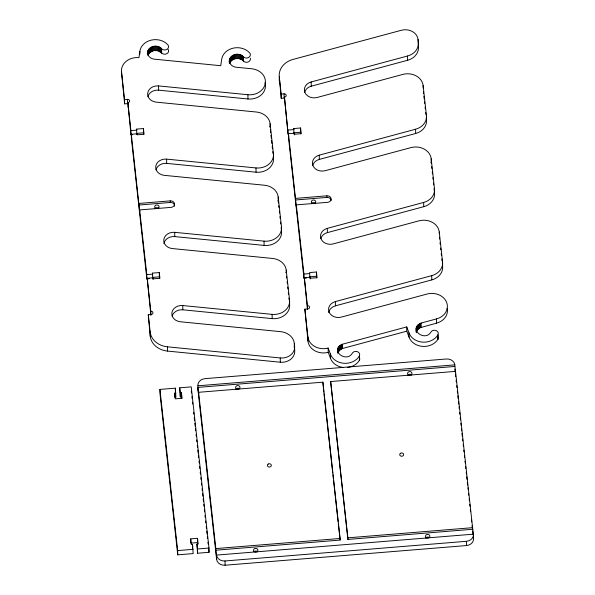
<?xml version="1.0" encoding="UTF-8"?>
<svg xmlns="http://www.w3.org/2000/svg" width="595" height="595" viewBox="0 0 595 595"><rect width="100%" height="100%" fill="white"/><g stroke="black" fill="none" stroke-linecap="round" stroke-linejoin="round"><path stroke-width="0.89" d="M284.655 98.108A1.949 1.636 -0.8 0 0 284.142 98.101L281.234 98.331L279.271 76.829A19.806 16.593 -0.8 0 1 293.03 59.426L401.365 30.271A12.867 10.777 -0.8 0 1 418.054 39.478L418.367 42.312A15.596 13.068 -0.8 0 1 407.53 56.019L311.178 81.946A9.751 8.166 -0.8 0 0 304.818 92.225A9.751 8.166 -0.8 0 0 317.053 97.498L402.897 74.397A15.596 13.068 -0.8 0 1 423.127 85.568L426.429 115.519A15.596 13.068 -0.8 0 1 415.593 129.227L319.247 155.161A9.751 8.166 -0.8 0 0 312.888 165.432A9.751 8.166 -0.8 0 0 325.123 170.713L410.959 147.605A15.596 13.068 -0.8 0 1 431.197 158.783L434.491 188.727A15.596 13.068 -0.8 0 1 423.662 202.441L327.31 228.368A9.751 8.166 -0.8 0 0 320.95 238.647A9.751 8.166 -0.8 0 0 333.185 243.92L419.029 220.819A15.596 13.068 -0.8 0 1 439.259 231.991L442.561 261.941A15.596 13.068 -0.8 0 1 431.725 275.649L335.372 301.576A9.751 8.166 -0.8 0 0 329.013 311.854A9.751 8.166 -0.8 0 0 341.247 317.128L427.091 294.027A15.596 13.068 -0.8 0 1 446.666 302.468A15.596 13.068 -0.8 0 1 436.492 318.913L421.134 323.04C407.545 328.804 425.15 342.638 431.174 331.69A3.89 3.258 -0.8 0 1 434.677 330.262L435.666 330.426A3.89 3.258 -0.8 0 1 438.061 334.568L437.935 339.232A15.596 13.068 -0.8 0 1 429.33 345.643L427.448 346.112A15.596 13.068 -0.8 0 1 409.048 337.112L408.988 332.85L406.742 326.915L342.549 344.193C328.953 349.949 346.558 363.783 352.582 352.842A3.89 3.258 -0.8 0 1 357.55 351.742A3.89 3.258 -0.8 0 1 359.469 355.713L359.343 360.384A15.596 13.068 -0.8 0 1 347.577 367.465M147.642 51.921L147.679 54.48C146.035 46.707 157.549 43.346 161.907 49.006A3.89 3.258 -0.8 0 0 167.017 49.288A3.89 3.258 -0.8 0 0 168.043 45.071L167.768 44.699A15.596 13.068 -0.8 0 0 151.123 40.148A15.596 13.068 -0.8 0 0 139.862 51.453L138.947 57.648A15.596 13.068 -0.8 0 0 121.514 71.891L124.63 103.865L127.538 103.627A1.949 1.636 -0.8 0 1 128.051 103.642M229.425 63.368C227.305 55.491 238.543 51.148 243.37 56.77L243.429 61.032L243.37 56.77M406.742 326.915L406.802 331.177L342.608 348.454L339.455 350.358L337.782 353.296L337.722 349.042M447.202 308.314A15.596 13.068 -0.8 0 1 436.552 323.167L420.308 327.652L417.467 329.875L416.374 332.151L416.307 327.89M161.624 52.962L161.565 48.701L161.624 52.962L157.839 50.731L153.964 50.545L149.747 52.516L147.88 55.372L147.82 51.118M243.429 61.032C239.696 56.889 231.529 57.931 229.685 63.442L229.625 59.188M359.343 360.384L359.536 359.975A3.89 3.258 -0.8 0 0 359.685 358.294M437.935 339.232L438.121 338.823A3.89 3.258 -0.8 0 0 438.27 337.142M304.662 92.262A9.751 8.166 -0.8 0 1 311.245 86.208L407.597 60.281A15.596 13.068 -0.8 0 0 418.426 46.566L418.367 42.312M312.725 165.47A9.751 8.166 -0.8 0 1 319.307 159.415L415.66 133.488A15.596 13.068 -0.8 0 0 426.489 119.781L426.429 115.519M320.794 238.684A9.751 8.166 -0.8 0 1 327.376 232.63L423.722 206.696A15.596 13.068 -0.8 0 0 434.558 192.988L434.491 188.727M328.708 312.591A9.751 8.166 -0.8 0 1 335.439 305.837L431.784 279.91A15.596 13.068 -0.8 0 0 442.62 266.196L442.561 261.941M124.63 103.865L124.571 99.61L127.479 99.372A1.949 1.636 -0.8 0 1 129.598 100.838A1.949 1.636 -0.8 0 1 127.836 102.623L130.982 134.864L132.648 134.723M281.234 98.331L281.175 94.077L284.083 93.839A1.949 1.636 -0.8 0 1 286.202 95.304A1.949 1.636 -0.8 0 1 284.44 97.089L288.136 134.299L284.44 97.089M143.432 128.565L143.492 132.819L136.694 133.377L136.805 134.388L136.634 129.115L143.432 128.565L144.057 134.247L137.259 134.805L137.148 133.786L131.324 134.262L131.383 138.523L146.846 278.877L149.338 278.668M130.982 134.864L130.922 130.602L136.746 130.127L136.634 129.115M300.579 127.992L300.639 132.254L293.848 132.804L293.96 133.823L293.781 128.55L300.579 127.992L301.204 133.674L294.413 134.232L294.302 133.221L288.471 133.696L288.538 137.951L303.993 278.311L306.492 278.103M288.069 130.037L293.893 129.561L293.781 128.55M138.94 203.43L170.252 200.879A3.897 3.265 -0.8 0 1 174.491 203.81A3.897 3.265 -0.8 0 1 170.966 207.38L139.661 209.931L139.684 211.53L131.324 134.262M138.962 205.022L170.274 202.471A3.897 3.265 -0.8 0 1 174.476 206.264M295.596 198.38L326.908 195.822A3.897 3.265 -0.8 0 1 331.147 198.76A3.897 3.265 -0.8 0 1 327.622 202.33L296.317 204.881L296.34 206.48L288.471 133.696M295.618 199.98L326.93 197.421A3.897 3.265 -0.8 0 1 331.17 200.351M152.521 274.83L152.499 273.127L159.296 272.577L159.921 278.267L153.123 278.817L153.012 277.805L147.188 278.274L150.877 315.476M146.846 278.877L146.787 274.615L152.61 274.146L152.499 273.127M152.558 277.389L159.356 276.831L159.296 272.577M316.443 272.004L309.645 272.562L309.824 277.835L309.712 276.824L316.503 276.266L316.443 272.004L317.068 277.694L310.278 278.244L310.166 277.233L304.335 277.709L307.384 309.043M303.993 278.311L303.933 274.05L309.757 273.574M229.387 60.809C229.395 64.215 232.548 66.774 235.739 67.19L251.722 68.767A15.596 13.068 -0.8 0 1 265.303 83.278A15.596 13.068 -0.8 0 1 247.922 94.731L158.567 85.918A9.751 8.166 -0.8 0 0 147.701 93.073A9.751 8.166 -0.8 0 0 156.195 102.139L256.49 112.031A15.596 13.068 -0.8 0 1 270.123 123.745L273.417 153.696A15.596 13.068 -0.8 0 1 255.984 167.939L166.63 159.125A9.751 8.166 -0.8 0 0 155.771 166.28A9.751 8.166 -0.8 0 0 164.257 175.346L264.552 185.238A15.596 13.068 -0.8 0 1 278.185 196.952L281.487 226.903A15.596 13.068 -0.8 0 1 264.054 241.146L174.699 232.333A9.751 8.166 -0.8 0 0 163.833 239.495A9.751 8.166 -0.8 0 0 172.319 248.561L272.614 258.453A15.596 13.068 -0.8 0 1 286.247 270.167L289.549 300.118A15.596 13.068 -0.8 0 1 272.116 314.361L182.762 305.547A9.751 8.166 -0.8 0 0 171.895 312.702A9.751 8.166 -0.8 0 0 180.389 321.769L280.684 331.66A15.596 13.068 -0.8 0 1 294.317 343.375L294.689 350.462A12.867 10.777 -0.8 0 1 280.305 362.214L167.537 351.087A19.806 16.593 -0.8 0 1 150.223 336.212L148.267 314.71L151.175 314.472A1.949 1.636 -0.8 0 0 152.937 312.687A1.949 1.636 -0.8 0 0 150.818 311.222L147.188 278.274M343.017 367.45A15.596 13.068 -0.8 0 1 330.463 358.264L328.217 352.322A15.596 13.068 -0.8 0 1 307.979 341.151L304.863 309.177L307.779 308.939A1.949 1.636 -0.8 0 0 309.541 307.154A1.949 1.636 -0.8 0 0 307.422 305.689L304.335 277.709M216.61 559.352L216.55 555.09L473.464 534.161L473.523 538.423A7.802 6.538 -0.8 0 1 466.473 545.556L225.089 565.22A7.802 6.53 -0.8 0 1 216.61 559.352L197.964 390.052L197.904 385.798L454.811 364.869L455.554 372.976L455.532 371.377L330.649 381.544L347.889 539.434L472.772 529.26L455.532 371.377M180.307 396.939L180.248 392.685L181.46 392.588L181.52 396.843L180.307 396.939L179.712 387.806L191.24 386.862L208.994 548.04L209.053 552.294L197.525 553.238L196.923 544.098L198.135 544.001L197.51 538.311L190.72 538.862L191.345 544.551L192.557 544.455L193.152 553.588L177.741 554.845L159.988 393.682L159.929 389.42L175.339 388.163L175.942 397.296L174.729 397.393L174.67 393.139L175.882 393.042M454.833 366.461L197.927 387.39L198.641 393.897L198.618 392.298L322.884 382.176L340.095 538.468L340.117 540.067L215.859 550.189L216.573 556.689M197.51 538.311L197.57 542.566L190.779 543.123L190.72 538.862M177.741 554.845L177.682 550.583L193.092 549.334M197.525 553.238L197.466 548.977L208.994 548.04M215.859 550.189L215.836 548.59L340.095 538.468M347.889 539.434L347.867 537.835L472.75 527.668M216.55 555.09A7.802 6.538 -1 0 0 225.036 560.966L466.413 541.301A7.802 6.538 -0.8 0 0 473.464 534.161M147.902 96.628A9.751 8.166 -0.8 0 1 158.627 90.172L247.981 98.986A15.596 13.068 -0.8 0 0 264.976 82.653M155.972 169.835A9.751 8.166 -0.8 0 1 166.689 163.387L256.043 172.2A15.596 13.068 -0.8 0 0 273.477 157.95L273.417 153.696M163.893 243.749A9.751 8.166 -0.8 0 1 174.759 236.594L264.113 245.408A15.596 13.068 -0.8 0 0 281.547 231.165L281.487 226.903M172.096 316.257A9.751 8.166 -0.8 0 1 182.821 309.802L272.175 318.615A15.596 13.068 -0.8 0 0 289.609 304.372L289.549 300.118M148.267 314.71L150.163 331.958A19.806 16.593 -0.8 0 0 167.478 346.826L280.245 357.952A12.867 10.777 -0.8 0 0 294.629 346.201M359.239 356.108L359.283 356.122A15.596 13.068 -0.8 0 1 343.925 363.292A15.596 13.068 -0.8 0 1 330.396 354.003L328.15 348.068A15.596 13.068 -0.8 0 1 307.92 336.896L304.863 309.177M243.407 56.748L243.712 57.075A3.89 3.258 -0.8 0 0 247.461 57.916L248.405 57.589A3.89 3.258 -0.8 0 0 249.848 53.141L249.528 52.791A15.596 13.068 -0.8 0 0 239.718 47.86L237.769 47.704A15.596 13.068 -0.8 0 0 221.667 59.522L220.752 65.718L153.934 59.128C150.743 58.704 147.59 56.146 147.582 52.739M243.467 61.002L243.772 61.337A3.89 3.258 -0.8 0 0 247.52 62.177L248.465 61.85A3.89 3.258 -0.8 0 0 250.287 58.184M161.662 52.94L161.966 53.267A3.89 3.258 -0.8 0 0 167.076 53.543A3.89 3.258 -0.8 0 0 168.102 49.333M406.802 331.177L409.048 337.112M472.772 529.26L473.486 535.76M454.87 369.123L455.175 371.882M455.48 374.649L455.681 376.486M456.09 380.168L456.291 382.005M456.7 385.686L456.901 387.524M457.302 391.205L457.51 393.05M457.815 395.809L458.113 398.568M458.418 401.328L458.723 404.087M459.028 406.846L459.228 408.691M459.637 412.372L459.838 414.209M460.247 417.891L460.448 419.728M460.85 423.409L461.058 425.254M461.46 428.928L461.661 430.773M461.965 433.532L462.27 436.291M462.575 439.051L462.776 440.895M463.185 444.569L463.386 446.414M463.795 450.095L463.996 451.932M464.397 455.614L464.606 457.451M465.007 461.132L465.208 462.977M465.617 466.651L465.818 468.496M466.227 472.177L466.428 474.014M466.733 476.774L467.038 479.533M467.335 482.3L467.64 485.059M467.945 487.818L468.146 489.655M468.555 493.337L468.756 495.174M469.165 498.855L469.366 500.7M469.775 504.382L469.976 506.219M470.377 509.9L470.586 511.737M471.493 520.023L471.694 521.86M472.103 525.541L472.408 528.301M472.713 531.06L473.114 534.741M473.315 536.578L473.523 538.423M418.426 46.566L418.054 39.478M423.395 91.645L423.595 93.46M423.893 96.182L424.19 98.904M424.495 101.626L424.689 103.441M425.09 107.07L425.291 108.885M425.693 112.514L425.894 114.329M426.295 117.966L426.489 119.781M431.658 166.667L431.858 168.482M432.26 172.111L432.453 173.926M432.855 177.563L433.056 179.378M433.457 183.007L433.658 184.822M434.053 188.451L434.558 192.988M439.422 237.16L439.623 238.974M440.025 242.604L440.218 244.419M440.62 248.048L440.821 249.863M441.222 253.492L441.423 255.307M441.817 258.937L442.018 260.751M442.42 264.381L442.62 266.196M330.649 381.544L347.867 537.835M300.639 132.254L300.817 133.875M316.503 276.266L316.681 277.887M323.814 392.053L322.884 382.176M324.015 393.89L332.724 472.951M332.932 474.795L333.334 478.469M333.535 480.306L338.094 521.681M338.295 523.518L340.117 540.067M296.317 204.881L303.933 274.05M279.271 76.829L281.175 94.077M270.383 129.822L270.68 132.544M270.978 135.266L271.283 137.988M271.58 140.71L271.878 143.432M272.183 146.154L272.48 148.876M272.778 151.599L272.979 153.413M278.148 200.508A15.596 13.068 -0.8 0 1 278.244 201.214L278.445 203.029M278.743 205.751L278.943 207.566M279.345 211.195L279.546 213.01M279.947 216.639L280.141 218.454M280.543 222.091L280.743 223.906M281.145 227.535L281.547 231.165M286.507 276.236L286.708 278.051M287.11 281.688L287.311 283.503M287.712 287.132L287.906 288.947M288.307 292.576L288.508 294.391M288.91 298.021L289.111 299.835M294.205 346.58A15.596 13.068 -0.8 0 1 294.376 347.636L294.689 350.462M198.618 392.298L215.836 548.59M191.3 391.123L191.501 392.96M191.91 396.649L192.111 398.486M192.512 402.175L192.721 404.012M193.635 412.305L193.836 414.142M194.238 417.831L194.543 420.591M194.848 423.357L195.153 426.117M195.458 428.883L195.658 430.721M196.067 434.41L196.268 436.247M196.677 439.936L196.878 441.773M197.287 445.462L197.488 447.299M197.793 450.065L198.098 452.825M198.403 455.591L198.604 457.436M199.005 461.118L199.213 462.962M199.615 466.644L199.823 468.488M200.225 472.17L200.426 474.014M200.835 477.696L201.036 479.54M201.445 483.222L201.645 485.066M202.055 488.748L202.255 490.592M202.56 493.352L202.865 496.118M203.17 498.878L203.475 501.645M203.78 504.404L203.981 506.248M204.383 509.93L204.591 511.774M204.992 515.456L205.201 517.3M205.602 520.982L205.803 522.827M206.212 526.508L206.413 528.353M206.718 531.112L207.023 533.879M207.328 536.638L207.529 538.482M207.938 542.164L208.138 544.009M208.547 547.69L209.053 552.294M181.46 392.588L182.085 398.278L175.294 398.829L174.67 393.139M181.52 396.843L181.698 398.464M197.57 542.566L197.748 544.194M179.712 387.806L180.248 392.685M196.923 544.098L197.466 548.977M143.492 132.819L143.67 134.448M159.356 276.831L159.534 278.46M159.929 389.42L177.682 550.583M127.836 102.623L130.922 130.602M139.661 209.931L146.787 274.615M121.514 71.891L124.571 99.61M466.413 541.301L466.473 545.556M439.259 231.991L439.281 233.694M437.823 334.955L437.89 339.217M436.492 318.913L436.552 323.167M431.197 158.783L431.256 163.037A15.596 13.068 -0.8 0 0 431.115 162.115M431.725 275.649L431.784 279.91M423.127 85.568L423.164 88.127M423.662 202.441L423.722 206.696M421.134 323.04L421.201 327.302M420.248 323.39L420.308 327.652M419.416 323.829L419.482 328.09M418.657 324.349L418.724 328.611M415.593 129.227L415.66 133.488M417.98 324.952L418.047 329.206M417.4 325.614L417.467 329.875M416.924 326.335L416.991 330.589M416.56 327.094L416.619 331.356M416.292 330.337L416.314 332.04M416.18 328.7L416.232 332.107M407.53 56.019L407.597 60.281M342.549 344.193L342.608 348.454M341.656 344.542L341.723 348.796M340.823 344.981L340.89 349.235M340.065 345.502L340.132 349.763M339.395 346.097L339.455 350.358M338.815 346.766L338.875 351.02M338.332 347.48L338.399 351.742M337.967 348.246L338.034 352.5M337.588 349.853L337.618 351.556M335.372 301.576L335.439 305.837M330.396 354.003L330.463 358.264M326.908 195.822L326.93 197.421M327.31 228.368L327.376 232.63M328.15 348.068L328.217 352.322M319.247 155.161L319.307 159.415M311.178 81.946L311.245 86.208M310.166 277.233L310.188 278.936M307.422 305.689L307.466 309.095M307.92 336.896L307.979 341.151M294.302 133.221L294.324 134.924M294.317 343.375L294.376 347.636M284.083 93.839L284.142 98.101M286.247 270.167L286.284 272.718M278.185 196.952L278.244 201.214M280.245 357.952L280.305 362.214M270.123 123.745L270.167 127.152M272.116 314.361L272.175 318.615M264.054 241.146L264.113 245.408M255.984 167.939L256.043 172.2M247.922 94.731L247.981 98.986M242.864 56.265L242.924 60.519M242.15 55.707L242.21 59.961M241.354 55.223L241.414 59.485M240.492 54.837L240.551 59.091M239.584 54.539L239.644 58.801M238.632 54.338L238.692 58.6M237.665 54.242L237.725 58.503M236.684 54.249L236.743 58.503M235.709 54.353L235.769 58.615M234.765 54.569L234.824 58.823M233.85 54.874L233.909 59.136M232.995 55.275L233.054 59.53M232.206 55.759L232.266 60.021M231.492 56.324L231.552 60.586M230.867 56.964L230.927 61.218M230.347 57.655L230.406 61.917M229.93 58.399L229.99 62.661M229.447 59.991L229.492 63.397M225.029 560.966L225.089 565.22M192.557 544.455L192.616 548.716M182.762 305.547L182.821 309.802M174.699 232.333L174.759 236.594M175.339 388.163L175.406 392.417M170.252 200.879L170.274 202.471M166.63 159.125L166.689 163.387M167.478 346.826L167.537 351.087M161.059 48.195L161.119 52.449M160.338 47.637L160.397 51.891M159.549 47.161L159.609 51.415M158.687 46.767L158.746 51.029M158.567 85.918L158.627 90.172M157.779 46.469L157.839 50.731M156.827 46.269L156.887 50.53M155.853 46.172L155.912 50.434M154.879 46.179L154.938 50.441M153.904 46.291L153.964 50.545M152.96 46.499L153.019 50.753M152.045 46.804L152.104 51.066M151.19 47.206L151.249 51.468M150.401 47.689L150.461 51.951M153.012 277.805L153.041 279.509M149.687 48.255L149.747 52.516M152.61 274.146L152.67 278.401M149.062 48.894L149.122 53.156M148.542 49.593L148.601 53.848M148.125 50.337L148.185 54.591M150.818 311.222L150.862 314.629M150.163 331.958L150.223 336.212M139.862 51.453L139.892 54.011M127.479 99.372L127.538 103.627M454.811 364.869A7.802 6.53 -0.8 0 0 446.332 358.993L204.948 378.658A7.802 6.538 -0.8 0 0 197.904 385.798M197.964 390.052A7.802 6.538 -0.8 0 1 198.276 387.516M425.722 538.118A2.194 1.837 -0.8 0 1 429.114 537.456M407.828 375.296A2.194 1.837 -0.8 0 1 411.606 374.991M235.932 389.16A2.194 1.837 -0.8 0 1 239.383 388.751M254.05 551.714A2.194 1.837 -0.8 0 1 257.523 551.818M409.412 375.207A2.194 1.837 -0.8 0 1 407.873 372.492A2.194 1.837 -0.8 0 1 411.457 372.202A2.194 1.837 -0.8 0 1 410.543 375.118M279.338 81.091A19.806 16.593 -0.8 0 1 279.345 77.967M437.868 334.978A15.596 13.068 -0.8 0 1 429.27 341.389L427.389 341.857A15.596 13.068 -0.8 0 1 408.988 332.85M311.587 203.728A2.194 1.837 -0.8 0 1 314.978 203.066M269.84 126.259A15.596 13.068 -0.8 0 1 270.011 126.951M121.573 76.153A15.596 13.068 -0.8 0 1 121.596 73.564M285.875 272.332A15.596 13.068 -0.8 0 1 285.972 272.674M156.507 208.629A2.194 1.837 -0.8 0 1 154.968 205.915A2.194 1.837 -0.8 0 1 158.545 205.617A2.194 1.837 -0.8 0 1 157.638 208.533M128.394 106.788A1.949 1.636 -0.8 0 1 127.895 106.884M154.923 208.719A2.194 1.837 -0.8 0 1 158.701 208.406M268.233 464.055L267.862 464.345A1.949 1.636 -0.8 0 0 268.114 466.644L268.538 466.874A1.949 1.636 -0.8 0 0 270.487 466.711L270.859 466.421A1.949 1.636 -0.8 0 0 270.606 464.122L270.175 463.899A1.949 1.636 -0.8 0 0 268.233 464.055M400.569 453.278L400.197 453.569A1.949 1.636 -0.8 0 0 400.45 455.867L400.881 456.09A1.949 1.636 -0.8 0 0 402.822 455.934L403.194 455.644A1.949 1.636 -0.8 0 0 402.941 453.345L402.51 453.122A1.949 1.636 -0.8 0 0 400.569 453.278M236.713 389.004A2.194 1.837 -0.8 0 0 239.993 387.382A2.194 1.837 -0.8 0 0 236.691 385.82A2.194 1.837 -0.8 0 0 236.713 389.004M254.296 551.639A2.194 1.837 -0.8 0 0 257.858 550.524A2.194 1.837 -0.8 0 0 254.935 548.501A2.194 1.837 -0.8 0 0 254.296 551.639M426.273 537.635A2.194 1.837 -0.8 0 0 429.843 536.519A2.194 1.837 -0.8 0 0 426.92 534.496A2.194 1.837 -0.8 0 0 426.273 537.635M312.137 203.245A2.194 1.837 -0.8 0 0 315.7 202.129A2.194 1.837 -0.8 0 0 312.777 200.106A2.194 1.837 -0.8 0 0 312.137 203.245"/></g></svg>
